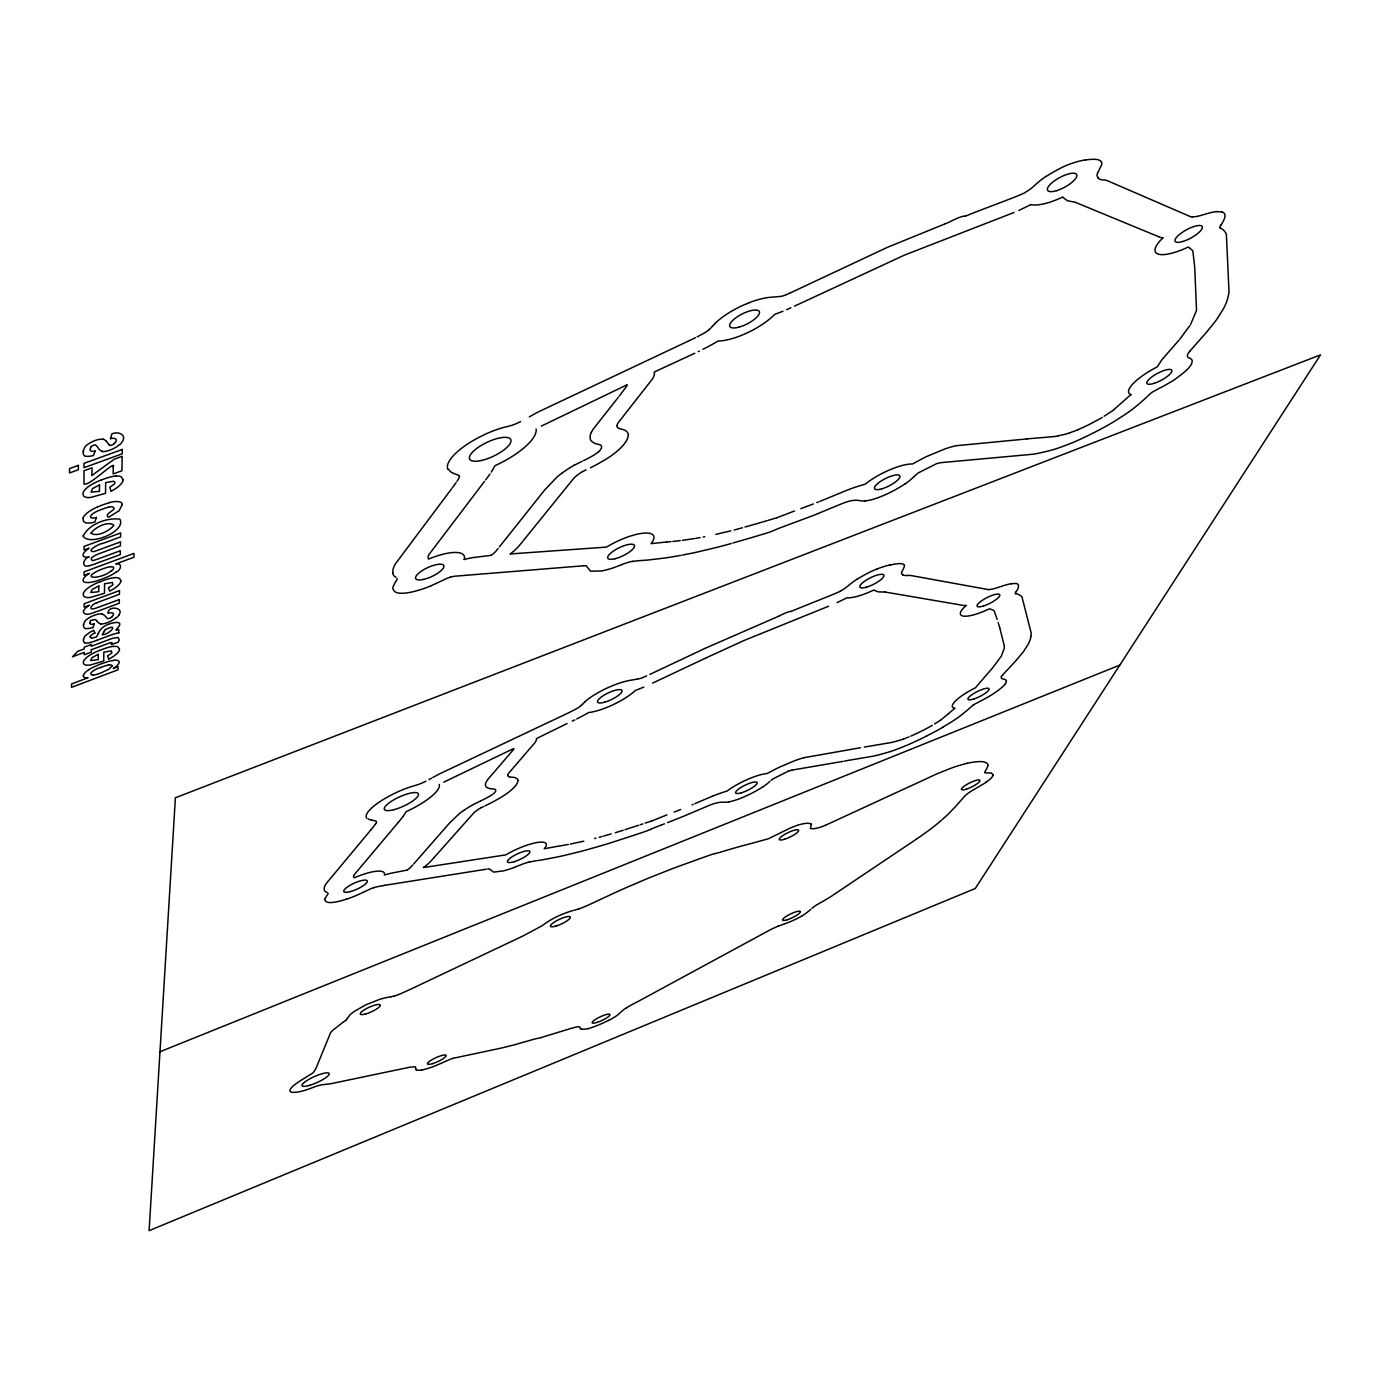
<?xml version="1.0" encoding="UTF-8"?>
<svg xmlns="http://www.w3.org/2000/svg" width="1390" height="1390" viewBox="0 0 1390 1390"><rect width="100%" height="100%" fill="white"/><g stroke="black" fill="none" stroke-linecap="round" stroke-linejoin="round"><path stroke-width="1.5" d="M353.529 877.003L353.564 876.273A25.924 6.724 -24.4 0 1 353.633 875.909L353.703 875.665M1004.344 646.454L1004.258 647.549M118.689 633.041L118.758 629.496A18.609 6.151 -23.4 0 0 118.115 629.653C110.818 632.624 125.395 623.432 117.247 622.39C109.949 622.842 101.105 626.021 98.308 633.475M83.331 639.886L84.755 636.22L89.603 632.45L93.721 630.295L94.885 633.076M90.437 636.828L91.584 638.288L96.344 636.985A51.934 17.306 -23 0 0 98.221 633.51M992.947 775.012L991.661 773.083L986.466 772.892A36.401 7.992 -26.5 0 1 985.736 772.909L985.58 772.909A8.357 1.824 -26.5 0 1 984.728 772.215L986.031 769.834A97.161 21.493 -26.2 0 0 987.404 767.089A77.649 17.167 -26.2 0 0 987.89 765.595M1006.308 681.17L1006.134 682.108A31.814 7.489 -26.6 0 1 1005.926 682.803A19.304 4.552 -26.6 0 1 1005.474 683.585M82.966 451.559L84.894 446.972A12.058 4.5 -23.4 0 1 86.406 445.443A11.85 4.413 -23.4 0 1 103.538 439.205M83.313 624.822L85.051 620.982A10.912 3.666 -23.3 0 1 86.423 619.679A10.738 3.597 -23.3 0 1 101.904 613.859M1004.119 648.661L1001.391 656.063L992.894 667.53M1030.963 636.012L1031.189 633.579A68.718 16.697 -26.6 0 0 1031.05 632.502L1022.032 597.161A75.842 19.026 -26.7 0 0 1020.903 595.876L1019.947 595.215A116.308 29.155 -26.5 0 0 1016.802 593.825L1016.003 593.582M1030.894 636.481L1030.702 637.663A113.841 27.678 -26.5 0 1 1029.764 640.773L1029.017 642.528A120.374 29.259 -26.5 0 1 1028.114 644.369L1023.544 651.493A116.951 28.373 -26.5 0 1 1022.362 653.057L1015.743 660.858A171.995 41.943 -26.3 0 1 1013.293 663.534L1002.815 674.776M1001.391 676.861L1001.391 677.677A43.264 10.216 -26.8 0 0 1001.46 678.094L1001.634 678.459A12.249 2.902 -26.7 0 0 1002.155 678.807L1003.406 679.067A48.719 11.467 -26.5 0 1 1004.623 679.328A34.333 8.079 -26.6 0 1 1005.908 680.127L1006.03 680.231A19.477 4.587 -26.6 0 1 1006.36 681.013M328.162 893.284L327.849 894.187A12.927 3.336 -24.2 0 1 327.449 894.812L326.667 895.82A22.414 5.768 -24.3 0 0 326.163 896.567L325.121 898.635M397.192 578.657L396.758 580.012A15.69 4.987 -24.7 0 1 396.219 580.951L395.803 581.541M1196.529 310.283L1194.74 267.575M112.017 666.105L108.629 669.372L101.401 672.708A17.566 5.716 -23.3 0 1 92.765 675.332M1196.46 310.561L1190.657 324.322M83.278 518.244C81.923 524.847 91.132 523.196 94.833 522.032L96.431 517.375M1228.326 295.844L1228.934 292.682A83.296 24.064 -28.2 0 0 1228.969 291.153L1226.397 234.597A92.418 27.713 -28.3 0 0 1225.407 232.391L1224.503 231.192A141.259 42.412 -28.1 0 0 1221.323 228.464L1220.507 227.925M1228.152 296.539L1227.526 299.041A137.94 39.962 -28 0 1 1225.876 303.698L1224.694 306.269A145.863 42.256 -27.9 0 1 1223.322 308.962L1216.893 319.161A141.624 40.953 -27.9 0 1 1215.294 321.351L1206.485 332.262A208.118 60.674 -27.7 0 1 1203.271 335.928L1189.597 351.427M110.401 438.91L111.791 433.975C117.351 430.917 127.411 434.479 122.251 441.777A15.151 5.63 -23.5 0 1 119.61 444.731M108.125 613.337C107.239 605.345 124.909 607.048 118.845 615.179M95.18 450.812L93.512 455.52A15.151 5.63 -23.4 0 1 85.885 456.25M92.835 627.62L94.346 623.71M393.579 585.642L394.586 583.435A27.192 8.601 -24.9 0 1 395.125 582.532L395.577 581.871M393.457 585.92L393.161 586.58A24.551 7.767 -24.9 0 0 393.092 589.256L393.196 589.482A59.596 18.852 -25 0 0 393.77 590.403L394.082 590.785A54.818 17.34 -25 0 0 394.986 591.688L395.212 591.845A31.466 9.938 -24.9 0 0 396.289 592.453L396.723 592.609A32.543 10.286 -24.9 0 0 399.903 593.183L401.849 593.269A37.599 11.884 -24.9 0 0 404.577 593.13L406.888 592.887A36.453 11.52 -24.9 0 0 412.483 591.862L413.108 591.706A47.903 15.186 -25 0 0 416.653 590.785L418.373 590.298M591.375 432.412L592.54 430.257A69.622 22.796 -26.2 0 1 593.704 428.485L618.324 397.297M103.677 632.189L102.825 633.84A31.084 10.338 -23.2 0 1 102.252 634.778C110.21 634.361 119.523 622.459 105.449 629.583M1097.631 172.986L1101.627 164.837A24.395 7.975 -28.6 0 0 1101.558 162.63L1101.384 162.265M347.396 1018.349L349.88 1014.909A11.224 2.589 -24.3 0 1 350.61 1014.214L352.139 1012.997A49.745 11.398 -24.4 0 1 354.467 1011.294L365.935 1004.779L379.713 999.341A18.591 4.274 -24.4 0 1 381.381 998.837A39.285 9.018 -24.4 0 1 388.158 997.273L390.816 996.769M353.859 875.335L353.929 875.196A21.892 5.682 -24.4 0 1 354.103 874.901L398.166 822.533M902.457 570.647L901.815 571.794A17.723 4.743 -26.8 0 0 901.867 573.844L902.666 574.609M902.753 570.126L904.456 566.39A19.686 5.299 -26.6 0 0 904.178 565.052L903.986 564.844M1221.098 224.902C1223.339 221.392 1228.343 213.521 1221.775 211.923M1016.177 591.619C1018.245 589.256 1020.642 583.07 1015.273 583.47A40.414 10.234 -26.8 0 0 1012.042 583.713L1011.242 583.8M1189.944 325.486L1179.884 339.056M456.997 481.235L458.335 479.133A15.95 5.317 -25.2 0 0 459.412 476.718M513.379 749.697L488.012 779.199A56.886 15.134 -25.1 0 0 487.143 780.433L486.795 780.972A46.27 12.319 -25.1 0 0 486.326 781.788A41.717 11.12 -25.1 0 0 486.656 787.331L487.16 787.591A45.714 12.18 -25.1 0 0 491.4 788.842L493.589 788.999A14.995 3.961 -24.9 0 1 493.502 793.794M456.111 482.556L452.289 487.873M491.278 472.114L495.014 465.667A50.683 17.045 -25.4 0 0 536.071 428.989M374.709 825.052L375.856 823.471M489.94 474.077L485.666 479.915M375.7 823.679L375.769 823.575A13.031 3.51 -24.4 0 0 376.655 821.872M374.414 825.452L370.956 829.795M402.822 816.816L406.21 811.638A41.526 11.242 -24.6 0 0 439.24 784.586L439.362 784.499M402.579 817.146L398.443 822.22M451.507 488.88L395.594 563.593A70.855 22.622 -25.1 0 0 394.117 566.303L393.266 568.527A71.394 22.796 -25.1 0 0 392.849 570.908L392.814 572.871M499.392 546.913L544.637 490.027L557.303 476.77A66.181 21.163 -25.9 0 1 560.483 474.268L562.133 473.017M619.21 396.185L626.543 386.333A9.104 3.058 -26.1 0 0 626.977 385.099M523.04 540.988L573.879 478.143A13.744 4.413 -25.8 0 1 574.452 477.569L575.095 476.996A29.277 9.383 -25.8 0 1 576.12 476.145L577.058 475.38A36.383 11.641 -25.9 0 1 578.501 474.268L579.161 473.782A10.512 3.388 -25.8 0 1 582.219 471.766M484.467 481.426L428.919 554.61A26.601 8.496 -25.1 0 0 428.641 555.131L428.259 556.122A32.422 10.356 -25.1 0 0 428.137 556.712L428.051 558.154M498.107 548.529L496.595 550.388A39.546 12.493 -25.1 0 1 495.431 551.708L494.249 552.872A13.049 4.101 -25.2 0 1 493.919 553.168L493.502 553.515A11.207 3.527 -25.2 0 1 492.216 554.506L491.33 555.131M522.362 541.839L519.443 545.401A59.492 18.782 -25.2 0 1 516.698 548.372L514.873 550.11A43.177 13.587 -25.2 0 1 512.562 552.108L510.391 553.846M1179.102 339.994L1161.936 359.697L1157.158 366.96A34.733 9.695 -28 0 0 1131.043 394.604M413.907 863.729L449.543 823.036L459.656 813.376A54.662 14.247 -24.9 0 1 462.227 811.482L463.565 810.544M370.783 829.986L326.268 883.484A58.293 15.116 -24.4 0 0 325.104 885.378L324.478 886.907A58.693 15.22 -24.4 0 0 324.217 888.505L324.252 889.791A40.935 10.616 -24.4 0 0 326.563 892.293L327.154 892.502M434.236 857.387L473.868 812.82A11.311 2.954 -24.9 0 1 474.32 812.403L474.841 811.969A24.169 6.307 -24.9 0 1 475.675 811.326L476.423 810.752A30.076 7.836 -24.9 0 1 477.604 809.918L478.143 809.536A8.705 2.276 -24.9 0 1 480.627 807.972M412.917 864.875L411.544 866.387A32.648 8.392 -24.5 0 1 410.623 867.343L409.668 868.211M433.697 857.995L430.831 861.192A49.137 12.632 -24.5 0 1 428.641 863.364L427.269 864.563A35.758 9.174 -24.5 0 1 425.288 866.161L423.516 867.464M992.286 668.208L975.485 687.737A28.947 6.828 -26.6 0 0 955.034 708.222A36.192 8.462 -26.6 0 0 953.418 709.456L948.362 713.765M712.445 326.303L715.416 323.192M712.305 326.459L710.759 328.075A19.599 6.655 -26.6 0 1 709.247 329.5L709.178 329.552M582.862 703.827L585.19 701.603M582.757 703.948L581.541 705.095A15.933 4.378 -25.3 0 1 580.36 706.137L580.342 706.137M345.658 1020.434L343.156 1022.241M914.377 476.388L916.132 474.737A38.572 10.981 -27.1 0 1 917.956 473.086L936.582 463.652A14.074 4.031 -27.1 0 1 939.258 462.992L940.387 462.766A10.234 2.936 -27.1 0 1 940.769 462.714A33.986 9.678 -27 0 1 941.829 462.575L1032.353 454.287A66.859 18.73 -27.6 0 0 1040.345 452.845L1045.68 451.628A85.78 24.047 -27.7 0 0 1052.247 449.96A58.415 16.315 -27.6 0 0 1063.506 446.155L1067.659 444.574A55.843 15.568 -27.6 0 0 1075.669 441.325L1077.111 440.665A100.688 28.356 -27.7 0 0 1094.799 432.203A79.439 22.275 -27.7 0 0 1114.259 421.448L1120.184 417.66A75.008 21.006 -27.7 0 0 1129.41 411.475A48.911 13.622 -27.7 0 0 1134.136 407.948L1136.186 406.297A99.854 28.095 -27.6 0 0 1138.149 404.646L1138.636 404.247A132.554 37.53 -27.6 0 0 1144.665 398.965L1148.609 395.281A23.196 6.394 -28 0 1 1151.545 392.675A6.55 1.807 -27.9 0 1 1153.839 391.268L1159.225 388.418A64.878 18.209 -28 0 0 1174.202 379.922L1177.017 377.767A53.306 14.925 -28 0 0 1180.162 375.456L1181.934 374.101A37.704 10.512 -28 0 0 1186.157 370.505A31.814 8.861 -28 0 0 1190.744 365.309A23.283 6.481 -28 0 0 1191.386 364.18A38.329 10.686 -28 0 0 1191.769 363.155L1192.186 361.539A23.439 6.533 -28.1 0 0 1192.012 360.271L1191.977 360.184A41.248 11.502 -28 0 0 1190.691 358.655A58.363 16.263 -27.9 0 0 1189.388 358.064L1188.085 357.473A14.734 4.118 -28.2 0 1 1187.599 356.865L1187.477 356.257A52.247 14.56 -28.3 0 1 1187.477 355.632L1187.651 354.363A22.431 6.255 -28.2 0 1 1189.718 351.392M90.923 620.392L95.51 619.506A76.398 25.541 -22.9 0 1 96.744 620.843L97.161 621.365M598.1 452.028L597.526 452.514A13.778 4.483 -25.9 0 1 593.096 455.572L591.549 456.459A41.248 13.518 -25.8 0 1 589.986 457.327L586.493 459.169A48.476 15.898 -25.8 0 1 584.026 460.385L583.644 460.577M947.963 714.113L941.343 719.586M812.142 908.226L814.905 906.002A6.672 1.39 -25.8 0 1 815.843 905.394L819.179 903.483A86.18 18.365 -25.7 0 0 829.691 897.315A58.432 12.388 -25.8 0 0 831.62 896.098L916.653 838.987M771.085 780.45L771.363 780.207A32.196 7.662 -25.9 0 1 772.84 778.956L788.478 771.103M942.385 819.422L945.409 816.729A95.406 20.711 -26 0 0 947.737 814.575L955.382 806.704A137.645 30.094 -25.9 0 0 956.424 805.522L964.139 796.8A78.726 16.854 -26.5 0 1 965.007 795.897L966.015 794.941A13.726 2.971 -26.4 0 1 968.1 793.273L968.691 792.856A56.955 12.197 -26.4 0 1 970.672 791.483L976.944 787.713A29.016 6.325 -26.4 0 0 985.997 782.327M941.482 820.222L940.109 821.386A102.269 22.188 -26 0 1 936.096 824.739L933.993 826.407A110.279 23.96 -26 0 1 927.79 831.116L920.753 836.189A59.388 12.771 -26.1 0 1 917.817 838.205L917.244 838.587M409.355 868.455L409.06 868.698A9.296 2.38 -24.5 0 1 408.017 869.445L407.131 870.018M1113.633 409.894L1128.993 396.254A43.351 11.971 -27.9 0 1 1130.974 394.638M986.969 781.528L986.726 781.701A30.076 6.568 -26.4 0 1 985.857 782.344M115.839 572.263C121.017 570.63 123.032 562.498 115.804 563.958L133.874 557.268L133.979 553.394L84.13 571.846L84.13 575.425L89.377 573.479M89.029 556.938C82.861 558.676 80.881 568.632 89.586 565.574M904.768 484.068L901.485 486.153A58.415 16.923 -26.9 0 1 897.593 488.463L895.212 489.801A37.547 10.825 -26.9 0 1 889.982 492.529A41.092 11.85 -26.9 0 1 882.998 495.761L877.351 497.968A32.092 9.244 -26.9 0 1 865.223 500.921M342.826 1022.432L332.523 1030.494A40.275 9.191 -24.4 0 0 330.594 1032.718L316.451 1067.225A89.62 19.981 -23.9 0 1 315.686 1068.945L313.48 1072.333A10.251 2.276 -24.2 0 1 312.42 1073.254L302.951 1079.127A39.684 8.722 -24.2 0 0 296.313 1083.488L294.176 1085.103A22.97 5.056 -24.2 0 0 292.456 1086.615L291.778 1087.327A33.256 7.315 -24.2 0 0 290.215 1089.517A23.717 5.213 -24.2 0 0 290.44 1091.671L290.927 1091.897A33.308 7.332 -24.2 0 0 293.516 1092.384L296.331 1092.227A33.534 7.384 -24.2 0 0 299.927 1091.619L300.466 1091.515A20.746 4.552 -24.2 0 0 302.499 1091.011L303.02 1090.872A28.078 6.186 -24.2 0 0 307.954 1089.343A20.919 4.604 -24.2 0 0 309.362 1088.822L313.671 1087.206A21.197 4.622 -24.2 0 1 317.685 1085.833L318.814 1085.503A12.614 2.745 -24.2 0 1 320.708 1085.034L323.019 1084.652A76.519 16.506 -24 0 1 326.407 1084.252L328.457 1084.044A45.696 10.025 -24.3 0 0 331.185 1083.644L408.608 1067.451A38.069 8.114 -24.4 0 1 410.12 1067.173L415.228 1066.755L415.958 1068.267A30.736 6.55 -24.6 0 0 416.183 1069.9M1046.114 176.478L1047.261 175.748A56.625 18.487 -28.5 0 1 1058.242 169.371L1059.336 168.798A29.173 9.591 -28.5 0 1 1067.503 164.976L1070.022 164.055A46.756 15.307 -28.5 0 1 1085.59 159.867M625.9 1008.236L627.046 1007.507A58.814 12.006 -25.3 0 1 628.836 1006.412L630.434 1005.474A18.8 3.875 -25.2 0 1 632.971 1004.067L635.091 1002.972A44.741 9.157 -25.2 0 1 637.732 1001.651L770.39 929.719A7.628 1.581 -25.6 0 1 771.224 929.302L773.535 928.225A25.889 5.369 -25.6 0 1 778.139 926.192M1105.693 415.245L1111.792 411.232A20.068 5.595 -27.7 0 0 1113.425 410.05M1104.06 416.253L1105.067 415.627M762.12 787.331L759.392 788.999A49.084 11.85 -25.8 0 1 756.16 790.858L754.162 791.952A31.657 7.61 -25.8 0 1 749.783 794.211A34.681 8.34 -25.8 0 1 743.859 796.939L739.063 798.903A27.07 6.498 -25.8 0 1 728.586 801.926M1102.166 417.434L1101.436 417.886A17.028 4.743 -27.7 0 1 1100.567 418.39L1092.21 422.925A63.818 17.966 -27.7 0 1 1084.582 426.713L1077.354 429.962M857.369 579.057L858.29 578.501A46.252 12.441 -26.6 0 1 867.186 573.497L868.09 573.028A23.873 6.464 -26.6 0 1 874.797 569.883L876.899 569.066M934.584 723.964L939.623 720.784A16.784 3.944 -26.4 0 0 940.96 719.864M932.273 725.337L931.178 725.997A14.317 3.371 -26.4 0 1 930.327 726.484L923.308 730.219A53.758 12.736 -26.4 0 1 916.879 733.381L910.763 736.161M942.889 727.161L947.876 724.155A62.845 14.821 -26.4 0 0 955.503 719.273A40.901 9.608 -26.4 0 0 959.361 716.545L961.011 715.277A83.244 19.703 -26.3 0 0 962.61 714.026L962.992 713.713A110.383 26.254 -26.3 0 0 967.822 709.734L970.967 706.971A19.338 4.5 -26.6 0 1 973.313 704.991M529.312 416.861L534.333 414.046A73.131 24.395 -25.8 0 1 538.555 411.805L691.473 339.612M541.388 426.07L626.89 384.874M767.367 773.413L776.558 768.566A41.995 10.043 -25.9 0 1 779.251 767.263L794.385 760.834A39.546 9.452 -25.9 0 1 804.098 757.654M840.116 591.289L840.429 591.115A21.041 5.734 -26.4 0 0 841.332 590.594L841.68 590.385A15.029 4.083 -26.5 0 0 845.103 588.196L845.572 587.814A30.65 8.357 -26.4 0 0 847.605 586.232L849.429 584.756A31.901 8.618 -26.6 0 1 857.248 579.039M574.157 465.285L582.306 461.202M432.846 777.479L436.947 775.255A60.43 16.28 -24.8 0 1 440.404 773.466L565.244 714.408M443.775 782.136L513.744 748.515M1030.876 204.608L1018.801 210.481M431.543 778.192L429.006 779.564M520.538 421.622L520.294 421.743A19.564 6.655 -25.6 0 1 510.895 425.618L507.472 426.504M425.879 781.18L425.496 781.389A16.141 4.413 -24.7 0 1 417.747 784.672L414.898 785.541M697.154 336.849L701.168 334.747A20.798 7.072 -26.6 0 0 709.352 329.569M582.601 471.575L586.146 469.872M702.94 349.29L707.354 347.031A76.728 26.167 -26.6 0 0 714.616 343.052L718.074 341.019A40.571 13.657 -26.9 0 0 774.786 314.314L775.359 314.105M576.746 718.925L579.891 717.327A62.95 17.34 -25.3 0 0 585.833 714.147L588.648 712.549A33.291 9.087 -25.5 0 0 635.265 690.535L643.848 687.094M608.49 1020.451L609.828 1019.756A16.28 3.353 -25.1 0 0 613.65 1017.654A24.794 5.126 -25.1 0 0 614.832 1016.924L615.492 1016.507A11.607 2.398 -25.1 0 0 617.16 1015.343L617.924 1014.752A30.146 6.238 -25.1 0 0 619.176 1013.658A64.253 13.327 -25 0 0 619.923 1012.98L621.052 1011.92A21.389 4.396 -25.2 0 1 625.709 1008.271M590.489 467.77L592.592 466.693A72.627 23.804 -25.8 0 0 597.248 464.26L604.997 459.829A43.524 14.178 -25.9 0 0 624.683 443.375L625.326 442.489A50.822 16.558 -25.8 0 0 627.707 437.85L628.106 436.147A45.853 14.942 -25.9 0 0 628.176 435.174M779.303 615.874L781.058 615.005A20.589 5.577 -26.2 0 1 785.993 612.799L786.671 612.538A7.697 2.085 -26.2 0 1 791.136 611.391M778.921 616.065L777.861 616.604A16.663 4.552 -26.2 0 1 777.271 616.865L774.334 618.133M695.434 337.718L694.079 338.378M569.414 712.41L573.827 710.168A17.028 4.674 -25.3 0 0 580.447 706.155M569.327 712.462L565.886 714.113M574.817 719.864L572.263 721.115M481.183 807.694L483.598 806.548M699.326 351.079L698.232 351.618M485.023 805.87L489.228 803.802A60.204 16.002 -24.9 0 0 493.05 801.822L499.67 798.155A35.758 9.452 -24.9 0 0 515.308 785.993L515.812 785.367A41.578 10.998 -24.9 0 0 517.567 782.188L517.81 781.041A37.513 9.921 -24.9 0 0 517.81 780.416M693.957 338.448L692.255 339.247M438.979 582.132L444.574 579.491A14.977 4.674 -25 0 1 450.082 577.197L450.36 577.18M363.989 891.963L368.489 889.826A12.562 3.197 -24.4 0 1 373.093 887.863L373.319 887.81M705.077 648.348L773.813 618.341M480.61 800.953L481.548 800.501A40.188 10.686 -24.9 0 0 483.598 799.493L486.465 797.999A34.159 9.07 -24.9 0 0 487.751 797.304L489.019 796.609A11.381 3.006 -24.9 0 0 492.529 794.368M363.381 892.241L357.369 895.004A30.372 7.801 -24.4 0 1 348.421 898.531L346.892 899.017M438.076 582.566L431.23 585.677M704.834 648.47L649.825 674.411M706.468 657.713L743.928 640.547L828.649 606.214M479.984 801.248L473.556 804.428A34.733 9.087 -24.9 0 0 463.634 810.526M706.12 657.887L652.588 683.116M694.739 353.269L654.238 372.016L654.412 373.111M567.12 723.53L536.453 738.594A33.551 9.104 -25 0 1 535.098 742.486L508.74 773.118A19.999 5.334 -25.1 0 0 507.715 775.22M794.472 306.165L904.351 255.152L1014.127 212.462M646.715 675.853L642.927 677.521M96.327 603.069C93.061 603.208 87.292 610.349 93.825 608.768A5.143 1.738 -23.3 0 0 94.52 608.594A46.808 16.002 -23.3 0 0 101.401 606.162L119.349 599.524L119.279 603.208L97.422 611.339C93.373 612.226 85.919 617.108 83.278 612.034A14.803 5.004 -23.3 0 1 87.24 606.735L89.325 605.258L84.165 607.187L84.165 603.729L119.523 590.576L119.453 594.277L103.486 600.219A48.528 16.28 -23.3 0 0 96.31 603.052M789.972 293.082L887.515 247.281L944.557 224.068M790.927 307.798L789.868 308.285M789.52 293.273L785.228 295.132M789.451 308.458L788.026 309.101M837.128 602.582L846.857 597.856A33.082 8.931 -26.6 0 0 873.806 590.038M652.136 820.812L666.957 814.87M787.418 309.362L786.618 309.709M97.335 507.055L100.497 505.734A35.341 12.597 -23.4 0 1 104.98 504.101L109.08 502.85M776.871 517.758L794.559 510.964M825.921 825.069L901.884 790.024A139.33 32.213 -26.3 0 0 904.751 788.721L918.269 782.518A167.877 39.042 -26.3 0 0 921.622 780.954L935.036 774.699A37.374 8.288 -26.3 0 1 937.711 773.535L949.665 768.74A44.08 9.765 -26.3 0 1 955.312 766.689A33.36 7.402 -26.3 0 1 957.519 765.977L964.486 763.979A31.901 7.072 -26.3 0 1 966.589 763.44L967.162 763.318M610.731 686.452L612.677 685.635A26.827 7.332 -25.5 0 1 618.672 683.394L621.712 682.403A39.789 10.842 -25.5 0 1 628.819 680.561L637.385 679.067M610.314 686.643L608.49 687.424A31.605 8.618 -25.5 0 0 606.631 688.259L604.702 689.162A31.327 8.549 -25.5 0 0 600.306 691.438L598.378 692.498A32.04 8.74 -25.5 0 0 585.051 701.637M694.774 803.698L712.201 796.314M693.124 804.393L692.011 804.862M825.573 825.208L824.878 825.504A15.516 3.492 -25.9 0 1 819.266 827.554L818.849 827.641A29.207 6.603 -26 0 1 815.635 828.405L815.27 828.475A16.089 3.631 -25.9 0 1 813.723 828.683L813.445 828.718A27.47 6.203 -26 0 1 811.517 828.701L811.082 828.631A10.112 2.276 -25.9 0 1 810.353 828.04L810.787 826.616A43.663 9.886 -25.8 0 0 811.308 824.235M746.969 303.645L749.332 302.655M746.725 303.732L744.241 304.775A38.381 12.927 -26.9 0 0 741.965 305.765L739.619 306.877A38.121 12.84 -26.9 0 0 734.215 309.727L731.852 311.065A39.198 13.205 -26.9 0 0 715.259 323.21M99.559 650.381L97.595 651.198A18.748 6.151 -23.3 0 0 88.126 656.306A16.489 5.404 -23.3 0 0 83.331 662.474A22.848 7.489 -23.3 0 0 83.452 663.134A16.437 5.386 -23.3 0 0 88.3 665.237A14.612 4.795 -23.3 0 0 90.472 664.959L103.729 660.997L103.833 652.205L111.409 650.885L111.808 653.022L107.551 655.906L108.681 658.912M823.193 500.035L847.205 490.149A63.679 18.279 -26.6 0 1 863.902 484.554L865.101 484.276A34.819 10.043 -26.9 0 1 912.5 463.982L923.707 457.953A49.831 14.247 -27 0 1 927.234 456.25L944.766 449.005A46.826 13.396 -27.1 0 1 956.042 445.721L1021.581 439.448M782.987 311.256L776.298 313.793M822.411 500.365L819.892 501.39M100.115 581.68L98.064 582.514A19.53 6.672 -23.3 0 0 88.195 587.883A17.184 5.873 -23.3 0 0 83.192 594.468A23.804 8.149 -23.4 0 0 83.331 595.198A17.114 5.855 -23.3 0 0 88.369 597.596A15.22 5.213 -23.3 0 0 90.628 597.318L104.459 593.304L104.563 583.748L112.451 582.48L112.868 584.808L108.455 587.866L109.619 591.15A17.861 6.099 -23.3 0 0 120.982 580.794M516.09 866.682L519.982 865.119A23.022 5.647 -24.9 0 1 529.538 861.904M159.972 1051.761L1119.819 665.08M100.931 480.089L98.76 480.975A20.694 7.523 -23.4 0 0 88.3 486.709A18.192 6.62 -23.4 0 0 83 493.954A25.211 9.157 -23.4 0 0 83.139 494.788A18.122 6.585 -23.4 0 0 88.491 497.62M1076.955 430.118L1076.016 430.483M515.603 866.874L513.883 867.551M680.7 809.484L674.15 812.09M906.228 737.986L909.025 736.856M818.554 501.912L816.834 502.589M905.29 738.351L903.604 738.994M778.122 926.227L783.804 924.142M491.817 431.421L493.676 430.709A42.1 14.161 -25.4 0 1 504.066 427.338L506.881 426.661M642.423 677.729L641.798 677.955A8.253 2.259 -25.6 0 1 638.774 678.841L637.68 679.015M667.634 822.602L682.316 816.764A161.761 40.38 -25.7 0 0 687.39 814.662L707.701 806.026A23.005 5.508 -25.6 0 1 715.433 803.229A15.568 3.736 -25.6 0 1 717.188 802.829L719.69 802.395A36.053 8.618 -25.6 0 1 722.331 802.204A58.45 13.935 -25.5 0 1 723.356 802.204L725.441 802.239A23.491 5.647 -25.8 0 0 728.534 801.961M617.073 566.425L621.695 564.653M100.862 569.483C78.205 579.63 100.914 579.213 110.105 571.672A7.697 2.658 -23.4 0 0 110.852 571.186M616.326 566.703L614.467 567.415A32.161 9.695 -25.8 0 1 607.169 569.657L603.903 570.491A44.984 13.587 -25.8 0 1 602.131 570.908L590.646 571.238L586.476 566.199M813.359 503.945L800.849 508.671M664.455 823.836L662.196 824.704M945.044 223.877L948.606 222.417A20.364 6.811 -28 0 0 949.301 222.07L953.227 220.124A25.09 8.305 -28 0 1 959.222 217.483L960.038 217.188A9.4 3.127 -28 0 1 965.285 216.162M100.584 667.461C98.012 667.791 85.815 673.959 92.939 675.123M1071.655 432.134L1075.373 430.726M661.657 824.913L657.852 826.355A62.202 14.803 -25.4 0 0 655.785 827.154L654.968 827.484A23.265 5.577 -25.4 0 0 651.945 828.753M1071.012 432.377L1069.049 433.107M96.675 640.39L107.36 636.377A29.416 9.678 -23.4 0 1 118.932 632.711M784.69 295.323L783.925 295.601A10.06 3.405 -27.1 0 1 780.398 296.435L768.67 297.443A48.407 16.263 -26.8 0 0 760.226 299.111L756.542 300.153A32.578 10.981 -26.9 0 0 749.332 302.62M708.049 855.771L708.865 855.476A22.709 5.195 -25.5 0 1 714.912 853.547M903.257 739.132L902.388 739.428A25.315 5.96 -26.3 0 1 900.564 740.001L898.201 740.679M707.093 856.118L701.186 858.186A125.604 28.182 -25.4 0 0 697.102 859.663L690.517 862.078A148.939 35.445 -25.7 0 1 687.32 863.225L682.299 865.014A122.042 27.453 -25.3 0 0 672.048 868.802L649.478 877.733A148.435 33.204 -25.3 0 0 645.394 879.418L626.143 887.654A174.306 38.781 -25.2 0 0 617.82 891.355L594.347 902.284A53.202 12.475 -25.2 0 1 591.775 903.483A87.796 20.746 -25.2 0 1 586.302 905.95L583.835 907.027A14.977 3.475 -25.1 0 1 581.454 907.948L578.952 908.817M784.429 923.916L787.487 922.804A20.277 4.239 -25.7 0 0 791.727 921.066L792.37 920.771A30.615 6.411 -25.7 0 0 797.096 918.529L797.582 918.303A13.691 2.867 -25.7 0 0 802.291 915.68M645.221 823.106L651.841 820.917M1068.684 433.228L1067.798 433.506A29.989 8.375 -27.6 0 1 1065.539 434.132L1063.003 434.757M624.927 829.691L638.809 825.208M642.875 823.888L640.443 824.687M540.866 1037.618L570.612 1028.548A62.724 12.858 -24.9 0 1 576.12 1027.071L576.607 1026.967A7.871 1.633 -25 0 1 577.875 1026.776L578.153 1026.758A17.375 3.597 -25 0 1 579.699 1026.932L579.717 1027.019A22.9 4.726 -25 0 1 580.151 1027.627L580.255 1028.148A28.095 5.803 -25.1 0 0 580.707 1029.034A14.074 2.902 -25.1 0 0 581.055 1029.121L581.611 1029.226M642.232 832.506L645.116 831.515A24.064 5.838 -25.4 0 0 651.319 829.048M346.718 899.069L345.172 899.573A40.049 10.303 -24.4 0 1 342.201 900.477L341.506 900.668A30.441 7.819 -24.3 0 1 336.971 901.745L335.007 902.11A31.275 8.045 -24.3 0 1 332.697 902.423L331.029 902.544A26.966 6.933 -24.3 0 1 328.301 902.423L328.057 902.371A26.01 6.672 -24.3 0 1 326.998 902.04L326.945 902.006A45.227 11.624 -24.4 0 1 326.024 901.432L325.729 901.206A49.137 12.649 -24.4 0 1 325.208 900.651L325.138 900.564A20.225 5.195 -24.3 0 1 324.999 898.774M641.937 832.593L634.396 835.112A140.755 35.028 -25.6 0 1 629.792 836.624L612.677 842.184A138.913 34.628 -25.5 0 1 602.843 845.207L599.716 846.128M623.154 830.282L615.284 832.714M373.528 887.758L373.858 887.654A19.356 4.917 -24.4 0 1 377.177 886.785L382.563 885.725M722.852 851.445L725.458 850.645A125.135 28.026 -25.4 0 1 727.839 849.933L738.281 846.927A165.914 36.852 -25.3 0 1 748.637 844.182L768.183 838.83L786.792 829.726A17.375 3.944 -25.8 0 1 791.57 827.519A24.099 5.456 -25.8 0 1 796.435 825.625L797.13 825.382A18.348 4.153 -25.8 0 1 799.163 824.739L799.806 824.548A30.18 6.828 -25.8 0 1 809.466 823.436L810.804 823.801A15.968 3.614 -25.8 0 1 811.135 824.148L811.204 824.27M768.218 520.329L776.524 517.862M767.28 520.625L762.936 521.893M732.93 543.004L749.644 538.173A167.669 50.44 -26.7 0 0 755.031 536.592L767.575 532.804A28.478 8.323 -26.4 0 0 774.873 530.024L775.62 529.694A27.47 7.923 -26.4 0 1 779.199 528.2L780.155 527.853A73.323 20.972 -26.3 0 1 782.57 526.949L811.343 516.211A192.724 58.137 -26.8 0 0 817.337 513.831L841.28 503.927A27.175 7.801 -26.6 0 1 850.332 500.886A18.452 5.299 -26.7 0 1 852.348 500.539L855.215 500.278A42.899 12.302 -26.6 0 1 858.186 500.383A69.604 19.912 -26.5 0 1 859.333 500.539L861.661 500.921A27.991 8.062 -26.9 0 0 865.153 500.973M414.22 785.75L412.065 786.393A34.819 9.435 -24.6 0 0 403.482 789.416L401.953 790.041A31.692 8.601 -24.6 0 0 396.671 792.352L394.065 793.603A39.198 10.616 -24.6 0 0 384.3 798.885A38.451 10.408 -24.6 0 0 366.56 818.084M419.085 590.09L420.544 589.638A36.262 11.467 -24.9 0 0 431.23 585.677M745.023 527.036L761.894 522.188M731.279 543.49L729.628 543.959A165.549 49.953 -26.6 0 1 718.144 547.052L698.145 551.847A234.962 71.933 -26.7 0 1 692.741 553.029L681.969 555.149M90.68 642.458L89.099 642.875A9.608 3.197 -23.3 0 1 84.929 642.719M742.521 527.766L734.129 530.024M598.951 846.354L585.694 850.107A196.338 49.588 -25.6 0 1 581.055 851.358L562.985 855.754A230.549 58.606 -25.6 0 1 558.936 856.64A191.629 48.407 -25.5 0 1 555.722 857.3L542.934 859.732A102.79 25.646 -25.3 0 1 540.779 860.097L540.415 860.167A90.837 22.622 -25.3 0 1 539.042 860.375L538.521 860.445M611.253 833.878L605.588 835.494M603.625 836.05L605.102 835.633M450.603 577.111L451.003 576.989A23.143 7.211 -25 0 1 454.947 576.19L583.522 565.782M602.148 836.467L599.212 837.284M573.67 910.381L574.209 910.241A48.806 11.415 -25.2 0 0 578.935 908.817M897.488 740.887L894.656 741.669M572.663 910.659L570.751 911.215A17.097 3.961 -25.1 0 0 568.11 912.066L564.966 913.23A74.191 16.941 -25 0 0 562.655 914.151L561.612 914.568A16.784 3.875 -25 0 0 558.467 915.923A23.543 5.438 -25 0 0 548.789 921.084L545.002 923.62A70.925 16.228 -25.1 0 0 541.961 925.81L522.831 936.061L410.919 989.055A49.831 11.363 -24.5 0 0 408.521 990.149L405.88 991.365A70.456 16.506 -24.5 0 1 402.527 992.894L401.189 993.468A18.018 4.17 -24.5 0 1 396.671 995.275A10.06 2.328 -24.5 0 1 394.621 995.918M453.157 1058.294L497.498 1048.877A162.022 34.959 -25.1 0 0 501.338 1048.043A114.38 24.481 -25 0 0 503.336 1047.573L512.059 1045.402A66.216 14.039 -24.9 0 0 515.343 1044.55L533.83 1039.251A16.298 3.388 -24.9 0 1 536.696 1038.573L536.888 1038.539M894.065 741.826L891.181 742.538A25.003 5.89 -26.3 0 1 890.799 742.625L887.567 743.146M394.621 995.918L394.291 996.005A28.46 6.603 -24.5 0 1 390.833 996.769M804.08 757.672L860.532 747.75M595.962 838.153L594.607 838.518M581.75 1029.156A28.408 5.873 -25.1 0 0 587.692 1028.704L588.387 1028.496M464.26 559.458L465.72 559.093A59.944 18.695 -25 0 1 473.243 557.546L490.844 555.409M730.758 530.858L715.833 534.385M108.316 507.246L110.748 506.777A7.402 2.658 -23.4 0 1 111.826 506.707C119.992 509.383 102.738 513.275 108.437 517.306L119.053 510.808L122.146 504.779M791.779 770.182L790.806 770.425A11.884 2.832 -25.9 0 0 788.495 771.085M583.783 841.176L570.404 844.06M1062.134 434.948L1058.468 435.782M1058.329 435.817L1054.94 436.495A29.729 8.323 -27.6 0 1 1054.35 436.564L1027.071 438.875M93.512 551.604C85.329 551.361 99.698 543.299 102.86 543.438L120.583 536.922L120.669 532.943L84.078 546.409L84.095 549.988L89.047 548.147L87.049 549.641A14.942 5.23 -23.3 0 0 83.052 554.975A12.805 4.483 -23.3 0 0 88.873 557.112M529.347 862.061L531.206 861.678A66.963 16.28 -24.8 0 1 534.507 861.036L535.376 860.897A69.83 16.975 -24.8 0 1 536.471 860.74L537.443 860.601M385.186 885.239L486.674 869.15M385.082 885.256L382.771 885.691M848.786 760.313L872.937 756.212A56.33 13.292 -26.3 0 0 879.957 754.527L884.596 753.241A72.297 17.08 -26.4 0 0 890.312 751.538M704.765 536.714L703.201 537.009M848.421 760.399L844.408 761.129M568.458 844.425L562.933 845.45M700.074 537.6L695.851 538.347M680.579 555.409L671.718 556.956A276.818 85.381 -26.9 0 1 667.026 557.685A229.732 70.369 -26.7 0 1 663.273 558.207L648.452 559.962A122.911 37.2 -26.3 0 1 645.968 560.205L645.533 560.24A108.646 32.804 -26.2 0 1 643.935 560.344L640.981 560.518A83.035 24.481 -25.5 0 0 639.713 560.604L638.705 560.691A79.525 23.456 -25.6 0 0 634.865 561.143L632.711 561.456M562.238 845.572L557.529 846.354M864.285 747.09L886.768 743.268M843 761.372L793.047 769.921A28.617 6.828 -25.9 0 0 792.109 770.112M406.87 870.157L391.963 873.042A50.162 12.753 -24.4 0 0 385.621 874.675L384.387 875.04A31.675 8.149 -24.4 0 0 354.207 877.82M694.67 538.538L682.316 540.363M423.394 867.568L505.786 854.885A30.354 7.541 -25 0 1 537.322 842.479A30.354 7.541 -25 0 1 544.289 848.734L557.303 846.371M488.012 868.976L488.898 868.889M680.231 540.606L672.83 541.457M1026.915 438.892L1022.762 439.327M671.005 541.648L667.078 541.961M510.234 553.95L606.492 547.104A36.314 10.964 -25.8 0 1 643.935 533.117A36.314 10.964 -25.8 0 1 651.093 543.629L666.574 541.996M885.152 592.053L962.453 605.258M885.117 592.053L878.306 591.862L874.171 590.316M908.4 575.443L908.07 575.46A34.211 9.174 -26.8 0 1 902.336 574.782M1192.377 216.857L1193.072 216.823A75.008 23.074 -29 0 0 1194.375 216.753A21.927 6.707 -28.8 0 0 1197.433 216.319L1198.962 215.954A57.025 17.549 -28.9 0 0 1201.898 215.137L1205.912 213.973A45.088 13.639 -28.6 0 1 1217.536 211.506M584.078 565.765L585.607 565.713A3.84 1.164 -25.6 0 1 585.937 565.713M965.789 605.467L963.618 605.414M1217.258 211.732L1218.161 211.714A49.067 14.838 -28.6 0 1 1221.793 211.905M1074.852 202.228L1067.346 200.681L1063.02 197.45M1162.613 237.777L1160.285 237.325M101.279 623.815L100.115 623.589M987.89 589.499L911.023 575.547A40.258 10.703 -26.6 0 0 908.435 575.425M102.843 451.333L101.54 450.986M371.79 820.204L374.674 820.726A24.568 6.603 -24.4 0 1 376.186 821.247M1075.321 202.297L1159.503 237.065M453.818 473.469L457.154 474.702A30.007 10.008 -25.1 0 1 458.943 475.797M618.95 428.415L618.863 428.363A25.333 8.305 -26.2 0 1 616.986 425.983M396.028 577.423L395.368 577.024A49.71 15.881 -25 0 1 392.762 572.889M1189.249 247.698L1192.637 250.634A60.621 18.174 -28.3 0 1 1192.846 250.982L1194.653 266.55M1189.023 247.559L1188.259 247.02A38.017 11.52 -28.6 0 1 1157.957 254.022A38.017 11.52 -28.6 0 1 1163.117 237.794M428.554 559.041L428.641 559.093A38.121 12.058 -24.9 0 1 464.191 559.492M106.109 440.995L104.302 439.657A10.547 3.927 -23.4 0 0 103.329 439.344M591.497 440.978L591.827 441.342A55.774 18.296 -26.2 0 0 596.64 443.966L599.177 444.539A18.296 5.96 -25.8 0 1 598.569 451.941M1098.048 177.607L1097.283 176.269A21.962 7.124 -28.7 0 1 1097.614 172.986M489.628 869.202L493.693 872.121L503.406 870.904A37.808 9.4 -25 0 0 504.918 870.488L507.68 869.671A27.088 6.724 -25 0 0 513.866 867.586M448.501 469.229L449.37 470.498A65.66 22.084 -25.5 0 0 453.8 473.469M110.992 491.035L109.775 487.317L114.553 483.876L114.884 482.191L113.598 481.235L105.657 482.573L105.536 493.294L90.889 497.394A16.124 5.855 -23.4 0 1 88.595 497.533M999.688 627.602L998.142 622.511M999.757 627.828L1004.31 645.985M997.203 619.453L994.163 610.801A49.779 12.475 -26.7 0 0 993.867 610.558L989.593 608.733A31.223 7.923 -26.9 0 1 963.478 616.1A31.223 7.923 -26.9 0 1 966.137 605.449M540.797 1037.652A14.161 2.954 -24.9 0 1 537.478 1038.434M608.438 1020.416A30.024 6.203 -25.1 0 1 588.196 1028.669M810.856 909.269A35.011 7.35 -25.7 0 1 802.43 915.663M993.172 774.908A22.918 4.987 -26.4 0 1 987.63 781.128M988.099 765.282A51.413 11.346 -26.3 0 0 985.736 762.641L984.485 762.033A38.572 8.514 -26.3 0 0 982.678 761.685L981.792 761.633A77.319 17.028 -26.2 0 0 967.231 763.266M722.261 851.618A64.409 14.977 -25.7 0 1 718.404 852.765L717.935 852.887A21.197 4.882 -25.6 0 1 716.389 853.269L715.746 853.408A39.546 9.035 -25.5 0 0 714.825 853.616M347.396 1018.349A14.63 3.371 -24.2 0 1 347.083 1018.835L346.944 1019.026A26.062 6.012 -24.2 0 1 345.658 1020.434M421.9 1069.918A24.169 5.16 -24.6 0 1 416.322 1069.831M421.865 1069.952A15.516 3.301 -24.6 0 0 423.394 1069.64L426.956 1068.719A14.265 3.041 -24.6 0 0 428.676 1068.198L429.076 1068.076A28.287 6.046 -24.6 0 0 437.016 1065.088L439.57 1063.993A75.877 16.385 -24.6 0 0 442.837 1062.551L448.761 1059.875A9.869 2.085 -24.6 0 1 453.14 1058.311M790.962 611.513A18.192 4.969 -26.3 0 0 791.431 611.305L796.592 609.15A148.817 39.163 -26.1 0 1 801.439 607.152L830.403 595.528A115.509 32.126 -26.6 0 0 833.739 594.138L837.423 592.557A12.475 3.388 -26.5 0 0 840.133 591.306M876.934 568.997A38.277 10.321 -26.6 0 1 890 564.948M889.913 565.052A52.681 14.161 -26.5 0 1 898.757 563.628A30.563 8.236 -26.6 0 1 904.178 564.74M987.803 589.551A14.751 3.77 -26.9 0 0 989.697 589.551L990.392 589.395A61.525 15.829 -27.1 0 0 991.539 589.221A18.07 4.622 -26.9 0 0 994.198 588.63L995.518 588.248A46.999 12.093 -27 0 0 998.02 587.466L1001.443 586.337A37.304 9.435 -26.9 0 1 1011.451 583.626M1015.551 593.825A13.466 3.388 -27 0 1 1015.378 593.478M1015.36 593.304A13.466 3.388 -27 0 1 1016.055 591.671M1001.286 676.843A18.574 4.378 -26.7 0 1 1002.902 674.741M1005.474 683.602A26.41 6.22 -26.6 0 1 1001.929 687.372A31.379 7.402 -26.6 0 1 998.559 690.1L997.116 691.143A44.48 10.512 -26.6 0 1 994.545 692.932L992.078 694.566A27.696 6.516 -26.6 0 1 987.995 697.033A64.826 15.394 -26.6 0 1 979.724 701.498L975.224 703.879A5.491 1.286 -26.6 0 0 973.365 704.991M942.976 727.178A66.842 15.777 -26.4 0 1 926.609 735.953M926.644 736.005A84.86 20.12 -26.4 0 1 911.649 743.181L910.415 743.737A47.191 11.103 -26.3 0 1 903.569 746.621L900.008 748.029A49.362 11.624 -26.3 0 1 890.278 751.59M769.782 781.493A33.846 8.149 -25.8 0 1 762.293 787.313M371.79 820.222A53.637 14.525 -24.6 0 1 367.881 818.71M513.744 749.036A7.402 2.015 -25 0 1 513.518 749.471M767.158 773.535A29.312 7.054 -25.8 0 0 727.074 791.032L726.014 791.344A53.48 12.788 -25.6 0 0 712.184 796.331M518.036 780.329A39.076 10.338 -24.9 0 0 512.997 777.288L510.252 777.027A18.331 4.882 -25.1 0 1 509.748 776.958M509.383 776.802A20.728 5.525 -25.1 0 1 507.715 775.533M110.679 438.528A10.182 3.788 -23.5 0 1 114.345 443.445M114.64 443.427A3.44 1.286 -23.5 0 1 110.001 445.443M109.914 445.478A10.981 4.083 -23.5 0 1 108.837 444.366M106.144 440.978A134.587 49.797 -22.7 0 1 108.663 444.435M85.45 456.476A25.176 9.365 -23.5 0 1 83.487 451.403M94.92 451.177A8.149 3.041 -23.4 0 1 90.211 449.491M90.419 449.404A14.004 5.213 -23.4 0 1 91.167 446.624M91.34 446.572A2.711 1.008 -23.4 0 1 95.632 445.043L96.449 445.756A84.321 31.275 -22.9 0 1 97.821 447.458L98.29 448.119A42.134 15.69 -23.6 0 0 101.418 451.055M119.088 444.765A12.041 4.483 -23.5 0 1 102.478 451.646M123.067 479.741A18.904 6.863 -23.4 0 1 111.183 491.191M122.667 479.88A29.642 10.773 -23.4 0 0 122.598 478.907L121.503 477.083A16.141 5.873 -23.4 0 0 115.683 476.075M100.983 480.21A25.559 9.278 -23.4 0 1 115.822 475.919M96.379 517.514A7.749 2.78 -23.4 0 1 90.593 517.132A7.749 2.78 -23.4 0 1 94.416 512.632L96.779 511.398A23.769 8.479 -23.4 0 1 101.991 509.296A28.148 10.025 -23.4 0 1 108.333 507.211M109.202 502.589A18.887 6.759 -23.4 0 1 122.389 504.674M82.844 518.366A18.487 6.62 -23.4 0 1 97.335 507.02M89.533 565.661A24.933 8.722 -23.3 0 0 97.074 563.106L120.235 554.645L120.322 550.735L99.628 558.38A28.634 10.043 -23.3 0 1 93.669 560.396L93.13 560.483A3.319 1.164 -23.3 0 1 92.418 560.587C87.223 557.529 100.288 553.272 102.982 552.247L120.409 545.818L120.496 541.891L99.906 549.484A39.528 13.969 -23.3 0 1 93.895 551.569M89.203 573.445A14.508 5.004 -23.3 0 0 88.786 582.514A18.591 6.429 -23.3 0 0 95.806 581.159L100.74 579.578A37.009 12.84 -23.3 0 0 105.067 577.927L107.065 577.076A19.616 6.776 -23.4 0 0 115.926 572.28M100.914 569.622A18.087 6.238 -23.3 0 1 110.852 566.581M110.713 566.755A7.749 2.676 -23.4 0 1 111.061 571.221M120.617 580.933A27.991 9.574 -23.3 0 0 120.548 580.064L119.505 578.466A15.238 5.213 -23.4 0 0 114.015 577.719M100.15 581.767A24.134 8.253 -23.3 0 1 114.154 577.58M108.368 613.007A9.226 3.093 -23.3 0 1 111.687 616.865M111.965 616.865A3.127 1.042 -23.4 0 1 107.76 618.689A9.956 3.336 -23.4 0 1 106.717 617.855A121.92 40.657 -22.8 0 0 104.267 615.214L102.599 614.206A9.556 3.214 -23.3 0 0 101.713 613.998M85.537 628.749A22.813 7.645 -23.3 0 1 83.782 624.666M92.852 627.585A13.726 4.604 -23.3 0 1 85.937 628.541M94.12 624.023A7.384 2.485 -23.3 0 1 89.846 622.824M90.055 622.755A12.684 4.257 -23.3 0 1 90.715 620.444M99.993 623.641A38.173 12.823 -23.5 0 1 97.283 621.313M115.996 617.768A10.912 3.666 -23.4 0 1 100.949 624.075M118.81 615.197A13.744 4.604 -23.3 0 1 116.465 617.716M89.829 637.02A7.245 2.415 -23.3 0 1 94.815 632.989M84.529 642.91A26.375 8.757 -23.3 0 1 83.539 639.8M96.675 640.373A35.549 11.867 -23.3 0 1 90.663 642.475M103.85 632.12A20.225 6.724 -23.4 0 1 105.258 629.635M119.575 649.165A17.149 5.612 -23.3 0 1 108.837 659.034M119.227 649.304A26.862 8.809 -23.3 0 0 119.158 648.505L118.167 647.062A14.63 4.795 -23.3 0 0 112.903 646.472M99.594 650.468A23.178 7.576 -23.3 0 1 113.024 646.35M114.05 660.18A14.108 4.587 -23.3 0 1 113.25 668.538L118.028 666.661L117.959 669.824L71.568 687.32L71.533 683.967L88.091 677.729A14.004 4.552 -23.3 0 1 83.244 676.183M113.737 660.459A17.392 5.647 -23.3 0 0 107.812 661.64L102.165 663.464A37.356 12.076 -23.3 0 0 99.02 664.663L92.661 667.513A15.464 5.021 -23.3 0 0 87.9 670.327M83.365 676.131A14.491 4.709 -23.3 0 1 87.848 670.327M100.619 667.548A19.634 6.359 -23.3 0 1 108.611 664.889M108.524 665.011A7.645 2.485 -23.3 0 1 112.19 666.036M1062.707 197.015A40.466 13.257 -28.5 0 1 1030.876 204.608M628.436 435.053A47.608 15.516 -25.8 0 0 622.928 429.545L619.679 428.693A22.344 7.332 -26.2 0 1 619.21 428.52M617.021 425.496A24.499 8.027 -26.2 0 1 618.394 422.49L652.431 378.983A41.266 13.865 -26.1 0 0 654.499 373.076M591.289 440.856A51.082 16.75 -26.1 0 1 591.271 432.429M562.203 473.017A41.926 13.483 -25.8 0 1 574.105 465.268M965.077 216.301A22.205 7.419 -28.1 0 0 965.65 216.076L971.888 213.556A180.04 57.615 -27.7 0 1 977.726 211.245L1012.632 197.919A141.919 48.25 -28.6 0 0 1016.663 196.303L1021.111 194.444A15.255 5.056 -28.4 0 0 1024.413 192.932L1024.777 192.671A25.819 8.583 -28.3 0 0 1025.89 192.011L1026.324 191.751A18.487 6.133 -28.3 0 0 1030.581 188.866L1031.189 188.345A37.86 12.597 -28.3 0 0 1033.778 186.19L1035.324 184.818A43.333 14.195 -28.5 0 1 1045.906 176.408M1085.468 159.989A64.479 21.058 -28.4 0 1 1095.72 159.346A37.669 12.336 -28.5 0 1 1101.627 162.126M1097.666 177.851A42.169 13.674 -28.8 0 0 1103.903 180.022L1104.355 180.005A49.362 15.916 -28.4 0 1 1107.274 180.648L1190.274 216.562A17.983 5.508 -28.8 0 0 1192.273 216.944M1219.934 228.221A16.489 4.952 -28.8 0 1 1220.941 224.954M914.186 476.44A40.519 11.693 -26.9 0 1 904.96 484.068M621.712 564.583A27.296 8.114 -25.7 0 1 632.937 561.23M459.256 475.641A15.95 5.317 -25.2 0 1 459.412 476.214M447.841 469.334A47.051 15.811 -25.4 0 1 470.202 442.315A47.521 15.968 -25.4 0 1 482.243 435.73L485.405 434.166A38.312 12.91 -25.4 0 1 491.817 431.421M91.288 649.755L91.288 652.119L84.234 654.76L84.234 652.397L72.471 656.81L77.736 651.337L84.234 648.904L84.234 647.201L91.306 644.56L91.306 646.246L109.654 639.383A30.997 10.164 -23.4 0 1 112.938 638.236L118.08 637.471L119.297 640.043L118.063 642.284L111.217 644.578L112.086 642.771L110.575 642.597L91.288 649.755M98.273 654.36L98.238 659.642L90.576 660.545L92.018 657.644L98.273 654.36M98.777 585.972L98.742 591.706L90.75 592.54L92.244 589.412L98.777 585.972M99.524 484.884L99.472 491.33L91.097 492.13L92.591 488.55L99.524 484.884M113.268 467.214L113.163 473.955L121.886 470.776L122.181 456.32L114.362 459.169L92.539 474.998A47.243 17.184 -23.5 0 0 91.81 475.554L92.157 467.787L83.973 470.758L83.991 484.033C89.429 486.465 116.517 458.822 113.285 466.918A19.46 7.124 -23.6 0 0 113.268 467.231M122.32 449.439L122.233 453.8L83.973 467.7L83.973 463.357L122.32 449.439M83.139 536.053C89.203 546.67 126.681 531.275 119.87 519.148C106.787 517.549 89.325 523.839 83.139 536.053M175.401 797.773L149.112 1230.654L975.276 888.488L1320.5 354.884L175.401 797.773M91.01 533.135C97.074 537.443 109.341 530.98 113.911 525.281C108.403 520.503 95.198 527.21 91.01 533.135M78.379 465.372L69.5 468.604L69.535 472.93L78.396 469.716L78.379 465.372M787.296 919.746A9.886 2.068 -25.7 0 0 800.414 911.649A9.886 2.068 -25.7 0 0 786.705 916.062A9.886 2.068 -25.7 0 0 787.296 919.746M597.318 1022.328A9.782 2.015 -25.1 0 0 609.967 1014.509A9.782 2.015 -25.1 0 0 595.997 1019.078A9.782 2.015 -25.1 0 0 597.318 1022.328M432.637 1063.611A10.182 2.172 -24.6 0 0 446.12 1055.514A10.182 2.172 -24.6 0 0 431.734 1059.875A10.182 2.172 -24.6 0 0 432.637 1063.611M309.848 1085.277A14.856 3.266 -24.2 0 0 329.204 1073.549A14.856 3.266 -24.2 0 0 307.868 1079.96A14.856 3.266 -24.2 0 0 309.848 1085.277M365.883 1013.883A10.998 2.537 -24.4 0 0 380.321 1005.074A10.998 2.537 -24.4 0 0 364.632 1009.644A10.998 2.537 -24.4 0 0 365.883 1013.883M556.278 925.966A10.929 2.519 -25 0 0 570.334 917.052A10.929 2.519 -25 0 0 554.627 921.918A10.929 2.519 -25 0 0 556.278 925.966M784.464 839.265A10.703 2.415 -25.8 0 0 798.659 830.351A10.703 2.415 -25.8 0 0 783.821 834.921A10.703 2.415 -25.8 0 0 784.464 839.265M966.554 789.103A10.356 2.259 -26.4 0 0 980.002 780.416A10.356 2.259 -26.4 0 0 965.529 785.263A10.356 2.259 -26.4 0 0 966.554 789.103M604.511 702.228A13.518 3.684 -25.5 0 0 622.025 690.639A13.518 3.684 -25.5 0 0 602.739 696.008A13.518 3.684 -25.5 0 0 604.511 702.228M866.735 587.084A13.448 3.631 -26.6 0 0 883.936 575.251A13.448 3.631 -26.6 0 0 864.893 581.003A13.448 3.631 -26.6 0 0 866.735 587.084M983.321 606.057A12.684 3.214 -26.9 0 0 999.827 594.955A12.684 3.214 -26.9 0 0 982.157 600.411A12.684 3.214 -26.9 0 0 983.321 606.057M973.817 698.979A11.763 2.763 -26.6 0 0 989.089 688.919A11.763 2.763 -26.6 0 0 972.687 694.183A11.763 2.763 -26.6 0 0 973.817 698.979M514.126 861.713A12.336 3.058 -25 0 0 529.885 851.497A12.336 3.058 -25 0 0 512.059 856.813A12.336 3.058 -25 0 0 514.126 861.713M350.436 891.581A12.858 3.301 -24.4 0 0 367.308 881.017A12.858 3.301 -24.4 0 0 348.907 885.986A12.858 3.301 -24.4 0 0 350.436 891.581M393.77 809.71A18.678 5.056 -24.6 0 0 418.477 794.107A18.678 5.056 -24.6 0 0 391.928 800.935A18.678 5.056 -24.6 0 0 393.77 809.71M741.461 792.769A11.902 2.867 -25.8 0 0 757.185 782.744A11.902 2.867 -25.8 0 0 740.54 787.713A11.902 2.867 -25.8 0 0 741.461 792.769M881.66 488.88A14.213 4.101 -26.9 0 0 899.938 476.092A14.213 4.101 -26.9 0 0 879.922 481.826A14.213 4.101 -26.9 0 0 881.66 488.88M481.27 460.507A22.761 7.645 -25.4 0 0 510.947 440.074A22.761 7.645 -25.4 0 0 478.368 447.267A22.761 7.645 -25.4 0 0 481.27 460.507M423.863 579.335A15.498 4.9 -24.9 0 0 443.862 565.747A15.498 4.9 -24.9 0 0 421.465 571.099A15.498 4.9 -24.9 0 0 423.863 579.335M614.971 558.745A14.769 4.448 -25.8 0 0 634.518 545.731A14.769 4.448 -25.8 0 0 613.824 550.77A14.769 4.448 -25.8 0 0 614.971 558.745M1154.291 383.293A14.056 3.927 -28 0 0 1171.822 370.365A14.056 3.927 -28 0 0 1151.928 376.846A14.056 3.927 -28 0 0 1154.291 383.293M1183.029 241.426A15.429 4.674 -28.6 0 0 1202.333 226.779A15.429 4.674 -28.6 0 0 1180.649 233.52A15.429 4.674 -28.6 0 0 1183.029 241.426M1056.504 190.673A16.541 5.421 -28.5 0 0 1076.764 174.74A16.541 5.421 -28.5 0 0 1053.116 181.829A16.541 5.421 -28.5 0 0 1056.504 190.673M738.611 327.241A16.558 5.577 -26.9 0 0 759.444 311.794A16.558 5.577 -26.9 0 0 735.64 317.945A16.558 5.577 -26.9 0 0 738.611 327.241"/></g></svg>
